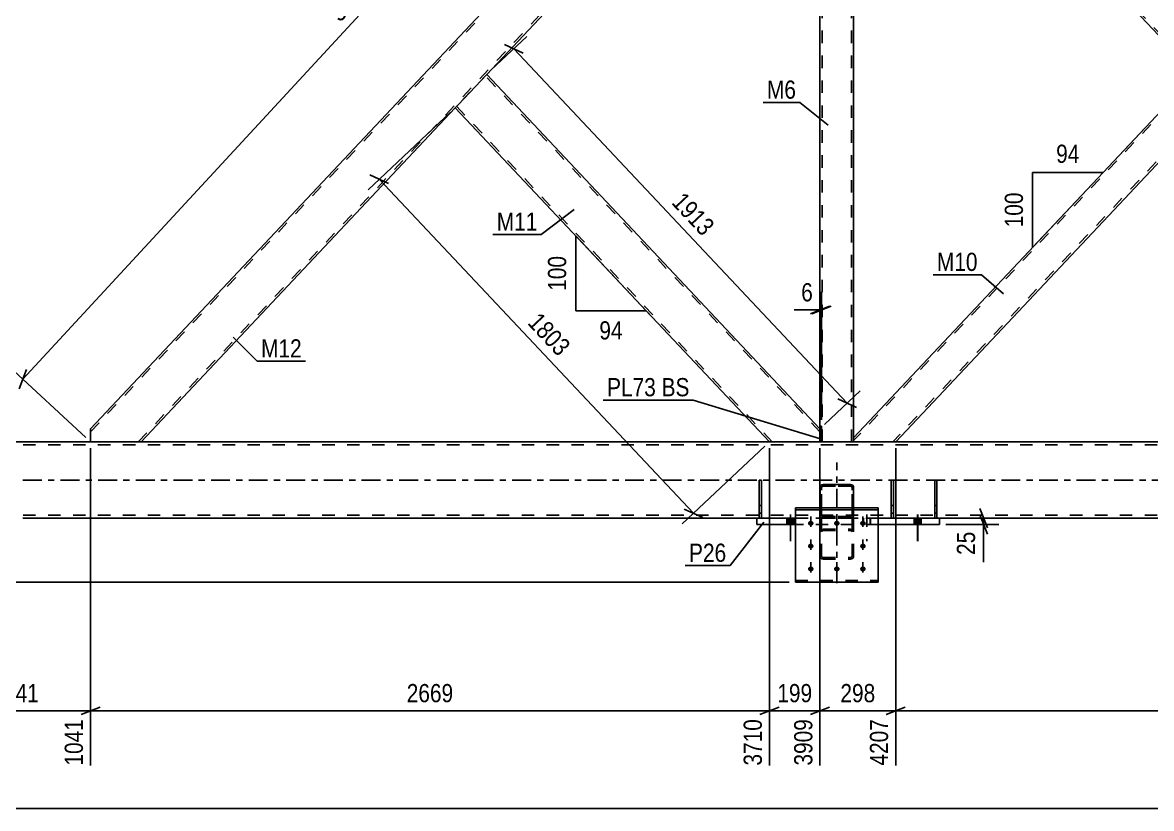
# Model space of a CAD drawing. Header units: millimetres. Extents: x -156 to 1033, y -616 to 225.
# Drawn here: x -67.1 to 110.4, y -179.3 to -55.7 of the extents above; entities that cross this region are included whole.
import ezdxf

# ---------------------------------------------------------------- set-up
doc = ezdxf.new("R2010")
doc.units = ezdxf.units.MM
doc.linetypes.add('DXK_LINE_DOT2', pattern=[3.9198, 1.9599, -1.9599])
doc.linetypes.add('DXK_LINE_DOT3', pattern=[5.9187, 2.979, -0.9799, 0.9799, -0.9799])
doc.styles.add('Arial Narrow', font='ARIALN.TTF', dxfattribs={"height": 0.2})

# ---------------------------------------------------------------- blocks, each defined once
blk = doc.blocks.new('Bolt-404205526-1402 - 1399')
at = {"linetype": 'Continuous'}
for points in [[(56.81, -134.02), (56.9, -134.03), (56.99, -134.05), (57.07, -134.1), (57.14, -134.15), (57.19, -134.21), (57.23, -134.29), (57.25, -134.37), (57.25, -134.45), (57.23, -134.53), (57.19, -134.6), (57.14, -134.66), (57.07, -134.72), (56.99, -134.76), (56.9, -134.78), (56.81, -134.79), (56.72, -134.78), (56.63, -134.76), (56.55, -134.72), (56.48, -134.66), (56.43, -134.6), (56.39, -134.53), (56.37, -134.45), (56.37, -134.37), (56.39, -134.29), (56.43, -134.21), (56.48, -134.15), (56.55, -134.1), (56.63, -134.05), (56.72, -134.03)], [(60.91, -134.02), (61, -134.03), (61.09, -134.05), (61.17, -134.1), (61.24, -134.15), (61.29, -134.21), (61.33, -134.29), (61.35, -134.37), (61.35, -134.45), (61.33, -134.53), (61.29, -134.6), (61.24, -134.66), (61.17, -134.72), (61.09, -134.76), (61, -134.78), (60.91, -134.79), (60.82, -134.78), (60.73, -134.76), (60.65, -134.72), (60.58, -134.66), (60.53, -134.6), (60.49, -134.53), (60.47, -134.45), (60.47, -134.37), (60.49, -134.29), (60.53, -134.21), (60.58, -134.15), (60.65, -134.1), (60.73, -134.05), (60.82, -134.03)], [(65.01, -134.02), (65.1, -134.03), (65.19, -134.05), (65.27, -134.1), (65.34, -134.15), (65.39, -134.21), (65.43, -134.29), (65.45, -134.37), (65.45, -134.45), (65.43, -134.53), (65.39, -134.6), (65.34, -134.66), (65.27, -134.72), (65.19, -134.76), (65.1, -134.78), (65.01, -134.79), (64.92, -134.78), (64.83, -134.76), (64.75, -134.72), (64.68, -134.66), (64.63, -134.6), (64.59, -134.53), (64.57, -134.45), (64.57, -134.37), (64.59, -134.29), (64.63, -134.21), (64.68, -134.15), (64.75, -134.1), (64.83, -134.05), (64.92, -134.03)], [(56.81, -137.61), (56.9, -137.62), (56.99, -137.64), (57.07, -137.68), (57.14, -137.74), (57.19, -137.8), (57.23, -137.88), (57.25, -137.96), (57.25, -138.04), (57.23, -138.11), (57.19, -138.19), (57.14, -138.25), (57.07, -138.31), (56.99, -138.35), (56.9, -138.37), (56.81, -138.38), (56.72, -138.37), (56.63, -138.35), (56.55, -138.31), (56.48, -138.25), (56.43, -138.19), (56.39, -138.11), (56.37, -138.04), (56.37, -137.96), (56.39, -137.88), (56.43, -137.8), (56.48, -137.74), (56.55, -137.68), (56.63, -137.64), (56.72, -137.62)], [(65.01, -137.61), (65.1, -137.62), (65.19, -137.64), (65.27, -137.68), (65.34, -137.74), (65.39, -137.8), (65.43, -137.88), (65.45, -137.96), (65.45, -138.04), (65.43, -138.11), (65.39, -138.19), (65.34, -138.25), (65.27, -138.31), (65.19, -138.35), (65.1, -138.37), (65.01, -138.38), (64.92, -138.37), (64.83, -138.35), (64.75, -138.31), (64.68, -138.25), (64.63, -138.19), (64.59, -138.11), (64.57, -138.04), (64.57, -137.96), (64.59, -137.88), (64.63, -137.8), (64.68, -137.74), (64.75, -137.68), (64.83, -137.64), (64.92, -137.62)], [(56.81, -141.2), (56.9, -141.21), (56.99, -141.23), (57.07, -141.27), (57.14, -141.33), (57.19, -141.39), (57.23, -141.46), (57.25, -141.54), (57.25, -141.62), (57.23, -141.7), (57.19, -141.78), (57.14, -141.84), (57.07, -141.9), (56.99, -141.94), (56.9, -141.96), (56.81, -141.97), (56.72, -141.96), (56.63, -141.94), (56.55, -141.9), (56.48, -141.84), (56.43, -141.78), (56.39, -141.7), (56.37, -141.62), (56.37, -141.54), (56.39, -141.46), (56.43, -141.39), (56.48, -141.33), (56.55, -141.27), (56.63, -141.23), (56.72, -141.21)], [(60.91, -141.2), (61, -141.21), (61.09, -141.23), (61.17, -141.27), (61.24, -141.33), (61.29, -141.39), (61.33, -141.46), (61.35, -141.54), (61.35, -141.62), (61.33, -141.7), (61.29, -141.78), (61.24, -141.84), (61.17, -141.9), (61.09, -141.94), (61, -141.96), (60.91, -141.97), (60.82, -141.96), (60.73, -141.94), (60.65, -141.9), (60.58, -141.84), (60.53, -141.78), (60.49, -141.7), (60.47, -141.62), (60.47, -141.54), (60.49, -141.46), (60.53, -141.39), (60.58, -141.33), (60.65, -141.27), (60.73, -141.23), (60.82, -141.21)], [(65.01, -141.2), (65.1, -141.21), (65.19, -141.23), (65.27, -141.27), (65.34, -141.33), (65.39, -141.39), (65.43, -141.46), (65.45, -141.54), (65.45, -141.62), (65.43, -141.7), (65.39, -141.78), (65.34, -141.84), (65.27, -141.9), (65.19, -141.94), (65.1, -141.96), (65.01, -141.97), (64.92, -141.96), (64.83, -141.94), (64.75, -141.9), (64.68, -141.84), (64.63, -141.78), (64.59, -141.7), (64.57, -141.62), (64.57, -141.54), (64.59, -141.46), (64.63, -141.39), (64.68, -141.33), (64.75, -141.27), (64.83, -141.23), (64.92, -141.21)]]:
    blk.add_hatch(color=1, dxfattribs=at).paths.add_polyline_path(points)
at = {"color": 1, "linetype": 'Continuous'}
for p, q in [((56.81, -134.97), (56.81, -133.36)), ((60.91, -134.97), (60.91, -133.36)), ((65.01, -134.97), (65.01, -133.36)), ((56.81, -138.56), (56.81, -136.95)), ((65.01, -138.56), (65.01, -136.95)), ((56.81, -142.15), (56.81, -140.54)), ((60.91, -142.15), (60.91, -140.54)), ((65.01, -142.15), (65.01, -140.54))]:
    blk.add_line(p, q, dxfattribs=at)
blk = doc.blocks.new('Bolt-404205526-1403 - 1399')
at = {"color": 1, "linetype": 'DXK_LINE_DOT2'}
for p, q in [((56.81, -134.97), (56.81, -133.36)), ((60.91, -134.97), (60.91, -133.36)), ((65.01, -134.97), (65.01, -133.36)), ((56.81, -138.56), (56.81, -136.95)), ((65.01, -138.56), (65.01, -136.95)), ((56.81, -142.15), (56.81, -140.54)), ((60.91, -142.15), (60.91, -140.54)), ((65.01, -142.15), (65.01, -140.54))]:
    blk.add_line(p, q, dxfattribs=at)
blk = doc.blocks.new('Part-404205526-1786 - 1399')
at = {"color": 2, "linetype": 'Continuous'}
for p, q in [((76.32, -133.6), (76.32, -127.6)), ((76.32, -127.6), (76.64, -127.6)), ((76.64, -133.6), (76.64, -127.6)), ((76.32, -131.6), (76.64, -131.6)), ((76.64, -133.6), (76.32, -133.6))]:
    blk.add_line(p, q, dxfattribs=at)
at = {"color": 7, "linetype": 'DXK_LINE_DOT2'}
blk.add_line((76.32, -132.8), (76.64, -132.8), dxfattribs=at)
blk = doc.blocks.new('Bolt-404205526-1416 - 1399')
at = {"linetype": 'Continuous'}
for points in [[(54.15, -133.6), (53.07, -133.6), (53.07, -134.6), (54.15, -134.6)], [(74.15, -133.6), (73.07, -133.6), (73.07, -134.6), (74.15, -134.6)]]:
    blk.add_hatch(color=1, dxfattribs=at).paths.add_polyline_path(points)
at = {"color": 1, "linetype": 'Continuous'}
for p, q in [((53.61, -133), (53.61, -137.2)), ((73.61, -133), (73.61, -137.2)), ((53.07, -133.6), (53.07, -134.6)), ((54.15, -133.6), (54.15, -134.6)), ((73.07, -133.6), (73.07, -134.6)), ((74.15, -133.6), (74.15, -134.6))]:
    blk.add_line(p, q, dxfattribs=at)
at = {"color": 1, "linetype": 'DXK_LINE_DOT2'}
for p, q in [((65.61, -133), (65.61, -137.2)), ((65.07, -133.6), (65.07, -134.6)), ((66.15, -133.6), (66.15, -134.6))]:
    blk.add_line(p, q, dxfattribs=at)
blk = doc.blocks.new('Bolt-404205526-1417 - 1399')
at = {"linetype": 'Continuous'}
for points in [[(54.18, -133.6), (53.1, -133.6), (53.1, -134.6), (54.18, -134.6)], [(74.18, -133.6), (73.1, -133.6), (73.1, -134.6), (74.18, -134.6)]]:
    blk.add_hatch(color=1, dxfattribs=at).paths.add_polyline_path(points)
at = {"color": 1, "linetype": 'Continuous'}
for p, q in [((53.64, -133), (53.64, -137.2)), ((73.64, -133), (73.64, -137.2)), ((53.1, -133.6), (53.1, -134.6)), ((54.18, -133.6), (54.18, -134.6)), ((73.1, -133.6), (73.1, -134.6)), ((74.18, -133.6), (74.18, -134.6))]:
    blk.add_line(p, q, dxfattribs=at)
at = {"color": 1, "linetype": 'DXK_LINE_DOT2'}
for p, q in [((65.64, -133), (65.64, -137.2)), ((65.1, -133.6), (65.1, -134.6)), ((66.18, -133.6), (66.18, -134.6))]:
    blk.add_line(p, q, dxfattribs=at)
blk = doc.blocks.new('Part-404205526-1455 - 1399')
at = {"color": 7, "linetype": 'DXK_LINE_DOT2'}
for p, q in [((58.26, -121.6), (58.26, -119.14)), ((58.5, -119.14), (58.26, -119.14)), ((58.5, -121.6), (58.5, -119.14)), ((58.5, -121.6), (58.26, -121.6))]:
    blk.add_line(p, q, dxfattribs=at)
blk = doc.blocks.new('Part-404205526-1460 - 1399')
at = {"color": 2, "linetype": 'Continuous'}
for p, q in [((58.5, -119.14), (58.26, -119.14)), ((58.26, -119.14), (58.26, -121.6)), ((58.5, -119.14), (58.5, -121.6)), ((58.5, -121.6), (58.26, -121.6))]:
    blk.add_line(p, q, dxfattribs=at)
blk = doc.blocks.new('Part-404205526-1487 - 1399')
at = {"color": 2, "linetype": 'Continuous'}
for p, q in [((-67.1, -121.6), (-56.46, -121.6)), ((50.34, -121.6), (-48.54, -121.6)), ((859.1, -121.6), (58.5, -121.6)), ((-67.1, -133.6), (48.72, -133.6)), ((54.41, -133.6), (49.04, -133.6)), ((69.48, -133.6), (67.41, -133.6)), ((76.32, -133.6), (69.8, -133.6)), ((294.4, -133.6), (76.64, -133.6))]:
    blk.add_line(p, q, dxfattribs=at)
at = {"color": 7, "linetype": 'DXK_LINE_DOT2'}
for p, q in [((863.9, -122.08), (-67.1, -122.08)), ((863.9, -121.6), (-56.46, -121.6)), ((-56.46, -121.6), (-48.54, -121.6)), ((58.5, -121.6), (50.34, -121.6)), ((863.9, -133.12), (-67.1, -133.12)), ((863.9, -133.6), (48.72, -133.6)), ((48.72, -133.6), (49.04, -133.6)), ((67.41, -133.6), (54.41, -133.6)), ((69.8, -133.6), (69.48, -133.6)), ((76.64, -133.6), (76.32, -133.6))]:
    blk.add_line(p, q, dxfattribs=at)
at = {"color": 7, "linetype": 'DXK_LINE_DOT3'}
blk.add_line((-67.1, -127.6), (863.9, -127.6), dxfattribs=at)
blk = doc.blocks.new('Part-404205526-1575 - 1399')
at = {"color": 2, "linetype": 'Continuous'}
for p, q in [((1.34, -68.59), (5.84, -63.8)), ((58.26, -119.54), (5.84, -63.8)), ((0.9, -69.05), (1.34, -68.59)), ((0.9, -69.05), (50.32, -121.6)), ((50.34, -121.6), (58.26, -121.6))]:
    blk.add_line(p, q, dxfattribs=at)
at = {"color": 7, "linetype": 'DXK_LINE_DOT2'}
for p, q in [((58.26, -120.01), (5.62, -64.03)), ((0.93, -69.02), (1.34, -68.59)), ((1.12, -68.82), (1.14, -68.8)), ((50.76, -121.6), (1.12, -68.82)), ((58.26, -121.6), (58.26, -119.54)), ((50.32, -121.6), (50.34, -121.6)), ((50.34, -121.6), (50.32, -121.6))]:
    blk.add_line(p, q, dxfattribs=at)
blk = doc.blocks.new('Part-404205526-1690 - 1399')
at = {"color": 2, "linetype": 'Continuous'}
for p, q in [((-56.46, -119.54), (50.32, -6)), ((54.41, -6), (50.34, -6)), ((58.26, -8.06), (5.84, -63.8)), ((-48.51, -121.6), (0.9, -69.05)), ((-56.46, -121.6), (-56.46, -119.54)), ((-48.54, -121.6), (-56.46, -121.6))]:
    blk.add_line(p, q, dxfattribs=at)
at = {"color": 7, "linetype": 'DXK_LINE_DOT2'}
for p, q in [((-56.46, -120.01), (50.76, -6)), ((50.34, -6), (50.32, -6)), ((51.2, -6), (58.26, -6)), ((58.26, -6), (54.41, -6)), ((58.26, -8.06), (58.26, -6)), ((-48.95, -121.6), (58.26, -7.6)), ((5.84, -63.8), (0.9, -69.05)), ((-48.51, -121.6), (-48.54, -121.6)), ((-48.54, -121.6), (-48.51, -121.6))]:
    blk.add_line(p, q, dxfattribs=at)
blk = doc.blocks.new('Part-404205526-1713 - 1399')
at = {"color": 2, "linetype": 'Continuous'}
for p, q in [((48.32, -134.6), (48.32, -133.6)), ((54.41, -133.6), (48.32, -133.6)), ((54.41, -134.6), (48.32, -134.6)), ((77.04, -133.6), (67.41, -133.6)), ((77.04, -134.6), (67.41, -134.6)), ((77.04, -134.6), (77.04, -133.6))]:
    blk.add_line(p, q, dxfattribs=at)
at = {"color": 7, "linetype": 'DXK_LINE_DOT2'}
for p, q in [((67.41, -133.6), (54.41, -133.6)), ((67.41, -134.6), (54.41, -134.6))]:
    blk.add_line(p, q, dxfattribs=at)
blk = doc.blocks.new('Part-404205526-1774 - 1399')
at = {"color": 7, "linetype": 'DXK_LINE_DOT2'}
for p, q in [((58.27, -128.8), (58.31, -128.62)), ((58.31, -128.62), (58.27, -128.8)), ((58.27, -133.12), (58.27, -128.8)), ((58.31, -128.62), (58.41, -128.46)), ((58.41, -128.46), (58.57, -128.36)), ((58.53, -128.71), (58.51, -128.8)), ((58.51, -133.12), (58.51, -128.8)), ((58.58, -128.63), (58.53, -128.71)), ((58.57, -128.36), (58.75, -128.32)), ((58.75, -128.32), (58.57, -128.36)), ((58.66, -128.58), (58.58, -128.63)), ((58.75, -128.56), (58.66, -128.58)), ((63.07, -128.32), (58.75, -128.32)), ((63.07, -128.56), (58.75, -128.56)), ((63.07, -128.32), (63.25, -128.36)), ((63.25, -128.36), (63.07, -128.32)), ((63.16, -128.58), (63.07, -128.56)), ((63.24, -128.63), (63.16, -128.58)), ((63.29, -128.71), (63.24, -128.63)), ((63.25, -128.36), (63.41, -128.46)), ((63.31, -128.8), (63.29, -128.71)), ((63.31, -133.12), (63.31, -128.8)), ((63.41, -128.46), (63.51, -128.62)), ((63.51, -128.62), (63.55, -128.8)), ((63.55, -128.8), (63.51, -128.62)), ((63.55, -133.12), (63.55, -128.8)), ((58.31, -133.3), (58.27, -133.12)), ((58.27, -133.12), (58.31, -133.3)), ((58.51, -133.12), (58.53, -133.21)), ((63.29, -133.21), (63.31, -133.12)), ((63.55, -133.12), (63.51, -133.3)), ((63.51, -133.3), (63.55, -133.12)), ((58.41, -133.46), (58.31, -133.3)), ((58.57, -133.56), (58.41, -133.46)), ((58.53, -133.21), (58.58, -133.29)), ((58.75, -133.6), (58.57, -133.56)), ((58.57, -133.56), (58.75, -133.6)), ((58.58, -133.29), (58.66, -133.34)), ((58.66, -133.34), (58.75, -133.36)), ((63.07, -133.36), (58.75, -133.36)), ((63.07, -133.6), (58.75, -133.6)), ((63.07, -133.36), (63.16, -133.34)), ((63.25, -133.56), (63.07, -133.6)), ((63.07, -133.6), (63.25, -133.56)), ((63.16, -133.34), (63.24, -133.29)), ((63.24, -133.29), (63.29, -133.21)), ((63.41, -133.46), (63.25, -133.56)), ((63.51, -133.3), (63.41, -133.46))]:
    blk.add_line(p, q, dxfattribs=at)
at = {"color": 7, "linetype": 'DXK_LINE_DOT3'}
blk.add_line((60.91, -130.96), (60.91, -130.96), dxfattribs=at)
at = {"color": 7, "linetype": 'DXK_LINE_DOT2'}
for centre, start, end in [((58.75, -128.8), 112.5, 157.5), ((63.07, -128.8), 22.5, 67.5), ((58.75, -133.12), 202.5, 247.5), ((63.07, -133.12), 292.5, 337.5)]:
    blk.add_arc(centre, 0.48, start, end, dxfattribs=at)
blk = doc.blocks.new('Part-404205526-1775 - 1399')
at = {"color": 7, "linetype": 'DXK_LINE_DOT3'}
blk.add_line((60.91, -143.82), (60.91, -124.82), dxfattribs=at)
at = {"color": 7, "linetype": 'DXK_LINE_DOT2'}
for p, q in [((58.31, -128.62), (58.27, -128.8)), ((58.27, -139.6), (58.27, -128.8)), ((58.41, -128.46), (58.31, -128.62)), ((58.57, -128.36), (58.41, -128.46)), ((58.51, -128.8), (58.53, -128.71)), ((58.51, -139.6), (58.51, -128.8)), ((58.53, -128.71), (58.58, -128.63)), ((58.75, -128.32), (58.57, -128.36)), ((58.58, -128.63), (58.66, -128.58)), ((58.66, -128.58), (58.75, -128.56)), ((58.75, -128.32), (63.07, -128.32)), ((58.75, -128.56), (63.07, -128.56)), ((63.25, -128.36), (63.07, -128.32)), ((63.07, -128.56), (63.16, -128.58)), ((63.16, -128.58), (63.24, -128.63)), ((63.24, -128.63), (63.29, -128.71)), ((63.41, -128.46), (63.25, -128.36)), ((63.29, -128.71), (63.31, -128.8)), ((63.31, -139.6), (63.31, -128.8)), ((63.51, -128.62), (63.41, -128.46)), ((63.55, -128.8), (63.51, -128.62)), ((63.55, -139.6), (63.55, -128.8)), ((58.27, -133.12), (58.31, -133.3)), ((58.53, -133.21), (58.51, -133.12)), ((63.31, -133.12), (63.29, -133.21)), ((63.51, -133.3), (63.55, -133.12)), ((58.31, -133.3), (58.41, -133.46)), ((58.41, -133.46), (58.57, -133.56)), ((58.58, -133.29), (58.53, -133.21)), ((58.57, -133.56), (58.75, -133.6)), ((58.66, -133.34), (58.58, -133.29)), ((58.75, -133.36), (58.66, -133.34)), ((58.75, -133.36), (63.07, -133.36)), ((58.75, -133.6), (63.07, -133.6)), ((63.16, -133.34), (63.07, -133.36)), ((63.07, -133.6), (63.25, -133.56)), ((63.24, -133.29), (63.16, -133.34)), ((63.29, -133.21), (63.24, -133.29)), ((63.25, -133.56), (63.41, -133.46)), ((63.41, -133.46), (63.51, -133.3)), ((58.27, -135.77), (58.31, -135.61)), ((58.31, -135.61), (58.41, -135.47)), ((58.41, -135.47), (58.57, -135.38)), ((58.53, -135.69), (58.51, -135.77)), ((58.58, -135.62), (58.53, -135.69)), ((58.57, -135.38), (58.75, -135.35)), ((58.66, -135.58), (58.58, -135.62)), ((58.75, -135.56), (58.66, -135.58)), ((58.75, -135.35), (63.07, -135.35)), ((58.75, -135.56), (63.07, -135.56)), ((63.07, -135.35), (63.25, -135.38)), ((63.16, -135.58), (63.07, -135.56)), ((63.24, -135.62), (63.16, -135.58)), ((63.29, -135.69), (63.24, -135.62)), ((63.25, -135.38), (63.41, -135.47)), ((63.31, -135.77), (63.29, -135.69)), ((63.41, -135.47), (63.51, -135.61)), ((63.51, -135.61), (63.55, -135.77)), ((58.31, -139.76), (58.27, -139.6)), ((58.41, -139.9), (58.31, -139.76)), ((58.57, -139.99), (58.41, -139.9)), ((58.51, -139.6), (58.53, -139.68)), ((58.53, -139.68), (58.58, -139.75)), ((58.75, -140.03), (58.57, -139.99)), ((58.58, -139.75), (58.66, -139.8)), ((58.66, -139.8), (58.75, -139.81)), ((58.75, -139.81), (63.07, -139.81)), ((58.75, -140.03), (63.07, -140.03)), ((63.07, -139.81), (63.16, -139.8)), ((63.25, -139.99), (63.07, -140.03)), ((63.16, -139.8), (63.24, -139.75)), ((63.24, -139.75), (63.29, -139.68)), ((63.41, -139.9), (63.25, -139.99)), ((63.29, -139.68), (63.31, -139.6)), ((63.51, -139.76), (63.41, -139.9)), ((63.55, -139.6), (63.51, -139.76))]:
    blk.add_line(p, q, dxfattribs=at)
blk = doc.blocks.new('Part-404205526-1776 - 1399')
at = {"color": 2, "linetype": 'Continuous'}
for p, q in [((58.31, -128.62), (58.27, -128.8)), ((58.41, -128.46), (58.31, -128.62)), ((58.57, -128.36), (58.41, -128.46)), ((58.75, -128.32), (58.57, -128.36)), ((63.07, -128.32), (58.75, -128.32)), ((63.25, -128.36), (63.07, -128.32)), ((63.41, -128.46), (63.25, -128.36)), ((63.51, -128.62), (63.41, -128.46)), ((63.55, -128.8), (63.51, -128.62))]:
    blk.add_line(p, q, dxfattribs=at)
at = {"color": 7, "linetype": 'DXK_LINE_DOT2'}
for p, q in [((58.27, -128.8), (58.31, -128.62)), ((58.27, -133.12), (58.27, -128.8)), ((58.51, -128.8), (58.53, -128.71)), ((58.51, -133.12), (58.51, -128.8)), ((58.53, -128.71), (58.58, -128.63)), ((58.57, -128.36), (58.75, -128.32)), ((58.58, -128.63), (58.66, -128.58)), ((58.66, -128.58), (58.75, -128.56)), ((63.07, -128.56), (58.75, -128.56)), ((63.07, -128.32), (63.25, -128.36)), ((63.07, -128.56), (63.16, -128.58)), ((63.16, -128.58), (63.24, -128.63)), ((63.24, -128.63), (63.29, -128.71)), ((63.29, -128.71), (63.31, -128.8)), ((63.31, -133.12), (63.31, -128.8)), ((63.51, -128.62), (63.55, -128.8)), ((63.55, -133.12), (63.55, -128.8)), ((58.27, -133.12), (58.31, -133.3)), ((58.31, -133.3), (58.27, -133.12)), ((58.53, -133.21), (58.51, -133.12)), ((63.31, -133.12), (63.29, -133.21)), ((63.51, -133.3), (63.55, -133.12)), ((63.55, -133.12), (63.51, -133.3)), ((58.31, -133.3), (58.41, -133.46)), ((58.41, -133.46), (58.57, -133.56)), ((58.58, -133.29), (58.53, -133.21)), ((58.57, -133.56), (58.75, -133.6)), ((58.75, -133.6), (58.57, -133.56)), ((58.66, -133.34), (58.58, -133.29)), ((58.75, -133.36), (58.66, -133.34)), ((63.07, -133.36), (58.75, -133.36)), ((63.07, -133.6), (58.75, -133.6)), ((63.16, -133.34), (63.07, -133.36)), ((63.07, -133.6), (63.25, -133.56)), ((63.25, -133.56), (63.07, -133.6)), ((63.24, -133.29), (63.16, -133.34)), ((63.29, -133.21), (63.24, -133.29)), ((63.25, -133.56), (63.41, -133.46)), ((63.41, -133.46), (63.51, -133.3))]:
    blk.add_line(p, q, dxfattribs=at)
at = {"color": 7, "linetype": 'DXK_LINE_DOT3'}
blk.add_line((60.91, -130.96), (60.91, -130.96), dxfattribs=at)
at = {"color": 7, "linetype": 'DXK_LINE_DOT2'}
for centre, start, end in [((58.75, -128.8), 112.5, 157.5), ((63.07, -128.8), 22.5, 67.5), ((58.75, -133.12), 202.5, 247.5), ((63.07, -133.12), 292.5, 337.5)]:
    blk.add_arc(centre, 0.48, start, end, dxfattribs=at)
blk = doc.blocks.new('Part-404205526-1777 - 1399')
at = {"color": 7, "linetype": 'DXK_LINE_DOT3'}
blk.add_line((60.91, -143.82), (60.91, -124.82), dxfattribs=at)
at = {"color": 2, "linetype": 'Continuous'}
for p, q in [((58.27, -128.8), (58.31, -128.62)), ((58.27, -132), (58.27, -128.8)), ((58.31, -128.62), (58.41, -128.46)), ((58.41, -128.46), (58.57, -128.36)), ((58.57, -128.36), (58.75, -128.32)), ((58.75, -128.32), (63.07, -128.32)), ((63.07, -128.32), (63.25, -128.36)), ((63.25, -128.36), (63.41, -128.46)), ((63.41, -128.46), (63.51, -128.62)), ((63.51, -128.62), (63.55, -128.8)), ((63.55, -132), (63.55, -128.8))]:
    blk.add_line(p, q, dxfattribs=at)
at = {"color": 7, "linetype": 'DXK_LINE_DOT2'}
for p, q in [((58.53, -128.71), (58.51, -128.8)), ((58.51, -139.6), (58.51, -128.8)), ((58.58, -128.63), (58.53, -128.71)), ((58.66, -128.58), (58.58, -128.63)), ((58.75, -128.56), (58.66, -128.58)), ((58.75, -128.56), (63.07, -128.56)), ((63.16, -128.58), (63.07, -128.56)), ((63.24, -128.63), (63.16, -128.58)), ((63.29, -128.71), (63.24, -128.63)), ((63.31, -128.8), (63.29, -128.71)), ((63.31, -139.6), (63.31, -128.8)), ((58.27, -139.6), (58.27, -132)), ((58.31, -133.3), (58.27, -133.12)), ((58.51, -133.12), (58.53, -133.21)), ((63.29, -133.21), (63.31, -133.12)), ((63.55, -133.12), (63.51, -133.3)), ((63.55, -139.6), (63.55, -132)), ((58.41, -133.46), (58.31, -133.3)), ((58.57, -133.56), (58.41, -133.46)), ((58.53, -133.21), (58.58, -133.29)), ((58.75, -133.6), (58.57, -133.56)), ((58.58, -133.29), (58.66, -133.34)), ((58.66, -133.34), (58.75, -133.36)), ((58.75, -133.36), (63.07, -133.36)), ((58.75, -133.6), (63.07, -133.6)), ((63.07, -133.36), (63.16, -133.34)), ((63.25, -133.56), (63.07, -133.6)), ((63.16, -133.34), (63.24, -133.29)), ((63.24, -133.29), (63.29, -133.21)), ((63.41, -133.46), (63.25, -133.56)), ((63.51, -133.3), (63.41, -133.46)), ((58.31, -135.61), (58.27, -135.77)), ((58.41, -135.47), (58.31, -135.61)), ((58.57, -135.38), (58.41, -135.47)), ((58.51, -135.77), (58.53, -135.69)), ((58.53, -135.69), (58.58, -135.62)), ((58.75, -135.35), (58.57, -135.38)), ((58.58, -135.62), (58.66, -135.58)), ((58.66, -135.58), (58.75, -135.56)), ((58.75, -135.35), (63.07, -135.35)), ((58.75, -135.56), (63.07, -135.56)), ((63.25, -135.38), (63.07, -135.35)), ((63.07, -135.56), (63.16, -135.58)), ((63.16, -135.58), (63.24, -135.62)), ((63.24, -135.62), (63.29, -135.69)), ((63.41, -135.47), (63.25, -135.38)), ((63.29, -135.69), (63.31, -135.77)), ((63.51, -135.61), (63.41, -135.47)), ((63.55, -135.77), (63.51, -135.61)), ((58.27, -139.6), (58.31, -139.76)), ((58.31, -139.76), (58.41, -139.9)), ((58.41, -139.9), (58.57, -139.99)), ((58.53, -139.68), (58.51, -139.6)), ((58.58, -139.75), (58.53, -139.68)), ((58.57, -139.99), (58.75, -140.02)), ((58.66, -139.8), (58.58, -139.75)), ((58.75, -139.81), (58.66, -139.8)), ((58.75, -139.81), (63.07, -139.81)), ((58.75, -140.02), (63.07, -140.02)), ((63.16, -139.8), (63.07, -139.81)), ((63.07, -140.02), (63.25, -139.99)), ((63.24, -139.75), (63.16, -139.8)), ((63.29, -139.68), (63.24, -139.75)), ((63.25, -139.99), (63.41, -139.9)), ((63.31, -139.6), (63.29, -139.68)), ((63.41, -139.9), (63.51, -139.76)), ((63.51, -139.76), (63.55, -139.6))]:
    blk.add_line(p, q, dxfattribs=at)
blk = doc.blocks.new('Part-404205526-1780 - 1399')
at = {"color": 7, "linetype": 'DXK_LINE_DOT2'}
for p, q in [((67.41, -132), (54.41, -132)), ((54.41, -132), (54.41, -143.69)), ((54.41, -132.31), (67.41, -132.31)), ((67.41, -143.69), (67.41, -132)), ((54.41, -143.38), (67.41, -143.38))]:
    blk.add_line(p, q, dxfattribs=at)
at = {"color": 2, "linetype": 'Continuous'}
blk.add_line((67.41, -143.69), (54.41, -143.69), dxfattribs=at)
blk = doc.blocks.new('Part-404205526-1781 - 1399')
at = {"color": 2, "linetype": 'Continuous'}
for p, q in [((54.41, -132), (67.41, -132)), ((54.41, -143.68), (54.41, -132)), ((54.41, -132.31), (67.41, -132.31)), ((67.41, -143.68), (67.41, -132)), ((67.41, -143.68), (54.41, -143.68))]:
    blk.add_line(p, q, dxfattribs=at)
at = {"color": 7, "linetype": 'DXK_LINE_DOT2'}
blk.add_line((54.41, -143.38), (67.41, -143.38), dxfattribs=at)
blk = doc.blocks.new('Part-404205526-1782 - 1399')
at = {"color": 7, "linetype": 'DXK_LINE_DOT2'}
for p, q in [((69.48, -127.6), (69.48, -133.6)), ((69.8, -127.6), (69.48, -127.6)), ((69.8, -133.6), (69.8, -127.6)), ((69.8, -131.6), (69.48, -131.6)), ((69.48, -132.8), (69.8, -132.8)), ((69.48, -133.6), (69.8, -133.6))]:
    blk.add_line(p, q, dxfattribs=at)
blk = doc.blocks.new('Part-404205526-1783 - 1399')
at = {"color": 7, "linetype": 'DXK_LINE_DOT2'}
for p, q in [((76.32, -127.6), (76.32, -133.6)), ((76.64, -127.6), (76.32, -127.6)), ((76.64, -133.6), (76.64, -127.6)), ((76.64, -131.6), (76.32, -131.6)), ((76.32, -132.8), (76.64, -132.8)), ((76.32, -133.6), (76.64, -133.6))]:
    blk.add_line(p, q, dxfattribs=at)
blk = doc.blocks.new('Part-404205526-1784 - 1399')
at = {"color": 7, "linetype": 'DXK_LINE_DOT2'}
for p, q in [((48.72, -127.6), (48.72, -133.6)), ((49.04, -127.6), (48.72, -127.6)), ((49.04, -133.6), (49.04, -127.6)), ((49.04, -131.6), (48.72, -131.6)), ((48.72, -132.8), (49.04, -132.8)), ((48.72, -133.6), (49.04, -133.6))]:
    blk.add_line(p, q, dxfattribs=at)
blk = doc.blocks.new('Part-404205526-1785 - 1399')
at = {"color": 2, "linetype": 'Continuous'}
for p, q in [((69.48, -133.6), (69.48, -127.6)), ((69.48, -127.6), (69.8, -127.6)), ((69.8, -133.6), (69.8, -127.6)), ((69.48, -131.6), (69.8, -131.6)), ((69.8, -133.6), (69.48, -133.6))]:
    blk.add_line(p, q, dxfattribs=at)
at = {"color": 7, "linetype": 'DXK_LINE_DOT2'}
blk.add_line((69.48, -132.8), (69.8, -132.8), dxfattribs=at)
blk = doc.blocks.new('Part-404205526-1787 - 1399')
at = {"color": 2, "linetype": 'Continuous'}
for p, q in [((48.72, -133.6), (48.72, -127.6)), ((48.72, -127.6), (49.04, -127.6)), ((49.04, -133.6), (49.04, -127.6)), ((48.72, -131.6), (49.04, -131.6)), ((49.04, -133.6), (48.72, -133.6))]:
    blk.add_line(p, q, dxfattribs=at)
at = {"color": 7, "linetype": 'DXK_LINE_DOT2'}
blk.add_line((48.72, -132.8), (49.04, -132.8), dxfattribs=at)
blk = doc.blocks.new('Part-404205526-1871 - 1399')
at = {"color": 7, "linetype": 'DXK_LINE_DOT2'}
for p, q in [((172.07, -6), (63.54, -121.41)), ((178.26, -6.19), (69.73, -121.6)), ((178.26, -6), (171.63, -6)), ((120.9, -59.95), (117.28, -63.8)), ((124.53, -63.8), (120.9, -67.65)), ((70.17, -121.6), (63.54, -121.6))]:
    blk.add_line(p, q, dxfattribs=at)
at = {"color": 2, "linetype": 'Continuous'}
for p, q in [((171.63, -6), (120.9, -59.95)), ((178.26, -6.66), (124.53, -63.8)), ((178.26, -6.66), (178.26, -6)), ((117.28, -63.8), (63.54, -120.94)), ((120.9, -67.65), (70.17, -121.6)), ((63.54, -121.6), (63.54, -120.94))]:
    blk.add_line(p, q, dxfattribs=at)
blk = doc.blocks.new('Part-404205526-1876 - 1399')
at = {"color": 7, "linetype": 'DXK_LINE_DOT2'}
for p, q in [((70.17, -6), (63.54, -6)), ((63.54, -6.48), (63.54, -6)), ((117.5, -63.57), (63.54, -6.19)), ((120.68, -60.18), (69.73, -6)), ((120.87, -59.98), (120.46, -60.41)), ((117.5, -63.57), (117.51, -63.55))]:
    blk.add_line(p, q, dxfattribs=at)
at = {"color": 2, "linetype": 'Continuous'}
for p, q in [((63.54, -6.66), (63.54, -6.48)), ((117.28, -63.8), (63.54, -6.66)), ((120.9, -59.95), (70.17, -6)), ((120.9, -59.95), (120.46, -60.41)), ((120.46, -60.41), (117.28, -63.8))]:
    blk.add_line(p, q, dxfattribs=at)
blk = doc.blocks.new('Part-404205526-1891 - 1399')
at = {"color": 7, "linetype": 'DXK_LINE_DOT2'}
for p, q in [((63.54, -6), (58.26, -6)), ((58.26, -8.46), (58.26, -6)), ((58.58, -121.6), (58.58, -6)), ((63.22, -121.6), (63.22, -6)), ((63.54, -6.66), (63.54, -6)), ((58.26, -121.6), (58.26, -119.14)), ((58.26, -121.6), (63.54, -121.6)), ((63.54, -121.6), (63.54, -120.94))]:
    blk.add_line(p, q, dxfattribs=at)
at = {"color": 2, "linetype": 'Continuous'}
for p, q in [((63.54, -120.94), (63.54, -6.66)), ((58.26, -119.14), (58.26, -8.46))]:
    blk.add_line(p, q, dxfattribs=at)
blk = doc.blocks.new('StraightDimension-404205526-2933 - 1399')
at = {"color": 7, "linetype": 'Continuous'}
for p, q in [((-18.1, -7), (-18.1, -38.24)), ((-80, -120.6), (-80, -32.99)), ((-78.5, -35.24), (-81.5, -36.44)), ((-19.6, -36.44), (-16.6, -35.24)), ((-80, -35.84), (-18.1, -35.84))]:
    blk.add_line(p, q, dxfattribs=at)
at = {"color": 0}
blk.add_wipeout([(-44.79, -35.09), (-44.79, -30.89), (-53.31, -30.89), (-53.31, -35.09)], dxfattribs=at)
at = {"color": 3, "style": 'Arial Narrow'}
blk.add_text('2000', height=2.863, dxfattribs=at).set_placement((-52.71, -34.49))
blk = doc.blocks.new('StraightDimension-404205526-22824 - 1399')
at = {"color": 7, "linetype": 'Continuous'}
blk.add_line((-81, -179.25), (920.9, -179.25), dxfattribs=at)
blk = doc.blocks.new('StraightDimension-404205526-20073 - 1399')
at = {"color": 7, "linetype": 'Continuous'}
for p, q in [((58.26, -122.6), (58.26, -172.51)), ((70.17, -122.6), (70.17, -172.51)), ((56.76, -164.5), (59.76, -163.3)), ((71.67, -163.3), (68.67, -164.5)), ((58.26, -163.9), (70.17, -163.9))]:
    blk.add_line(p, q, dxfattribs=at)
at = {"color": 0}
blk.add_wipeout([(67.56, -163.15), (67.56, -158.95), (60.87, -158.95), (60.87, -163.15)], dxfattribs=at)
at = {"color": 0, "linetype": 'Continuous'}
blk.add_wipeout([(69.57, -164.6), (65.37, -164.6), (65.37, -173.11), (69.57, -173.11)], dxfattribs=at)
at = {"color": 3, "style": 'Arial Narrow'}
blk.add_text('298', height=2.863, dxfattribs=at).set_placement((61.47, -162.55))
at = {"color": 3, "linetype": 'Continuous', "style": 'Arial Narrow'}
blk.add_text('4207', height=2.863, rotation=90.0002, dxfattribs=at).set_placement((68.97, -172.51))
blk = doc.blocks.new('StraightDimension-404205526-2953 - 1399')
at = {"color": 7, "linetype": 'Continuous'}
for p, q in [((-20.1, 0), (-109.24, 0)), ((-105.79, -1.5), (-106.99, 1.5)), ((-106.39, -127.6), (-106.39, 0)), ((-81, -127.6), (-109.24, -127.6)), ((-106.99, -126.1), (-105.79, -129.1))]:
    blk.add_line(p, q, dxfattribs=at)
at = {"color": 0}
blk.add_wipeout([(-107.14, -59.54), (-111.34, -59.54), (-111.34, -68.06), (-107.14, -68.06)], dxfattribs=at)
at = {"color": 3, "style": 'Arial Narrow'}
blk.add_text('3190', height=2.863, rotation=90.0002, dxfattribs=at).set_placement((-107.74, -67.46))
blk = doc.blocks.new('StraightDimension-404205526-2667 - 1399')
at = {"color": 7, "linetype": 'Continuous'}
for p, q in [((58.26, -118.14), (58.26, -98)), ((58.5, -118.14), (58.5, -98)), ((56.76, -101.45), (59.76, -100.25)), ((60, -100.25), (57, -101.45)), ((58.26, -100.85), (58.5, -100.85))]:
    blk.add_line(p, q, dxfattribs=at)
at = {"color": 0}
blk.add_wipeout([(57.74, -100.1), (57.74, -95.9), (54.71, -95.9), (54.71, -100.1)], dxfattribs=at)
at = {"color": 7, "linetype": 'Continuous'}
blk.add_line((58.26, -100.85), (54.18, -100.85), dxfattribs=at)
blk.add_line((58.26, -100.85), (54.18, -100.85), dxfattribs=at)
at = {"color": 3, "style": 'Arial Narrow'}
blk.add_text('6', height=2.86, dxfattribs=at).set_placement((55.31, -99.5))
blk = doc.blocks.new('StraightDimension-404205526-3048 - 1399')
at = {"color": 7, "linetype": 'Continuous'}
for p, q in [((6.57, -63.11), (12.18, -57.84)), ((11.57, -60.47), (8.64, -59.11)), ((10.11, -59.79), (62.52, -115.53)), ((58.99, -118.85), (64.6, -113.58)), ((61.06, -114.85), (63.99, -116.21))]:
    blk.add_line(p, q, dxfattribs=at)
at = {"color": 0}
blk.add_wipeout([(39.78, -90.25), (42.84, -87.37), (37.01, -81.17), (33.95, -84.05)], dxfattribs=at)
at = {"color": 3, "style": 'Arial Narrow'}
blk.add_text('1913', height=2.863, rotation=-46.7591, dxfattribs=at).set_placement((34.79, -84.07))
blk = doc.blocks.new('StraightDimension-404205526-3131 - 1399')
at = {"color": 7, "linetype": 'Continuous'}
for p, q in [((0.17, -69.74), (-12.8, -81.94)), ((-9.59, -80.98), (-12.52, -79.62)), ((-11.05, -80.3), (38.36, -132.84)), ((49.59, -122.29), (36.61, -134.49)), ((36.9, -132.16), (39.83, -133.52))]:
    blk.add_line(p, q, dxfattribs=at)
at = {"color": 0}
blk.add_wipeout([(17.12, -109.16), (20.18, -106.28), (14.34, -100.08), (11.28, -102.96)], dxfattribs=at)
at = {"color": 3, "style": 'Arial Narrow'}
blk.add_text('1803', height=2.863, rotation=-46.7591, dxfattribs=at).set_placement((12.13, -102.98))
blk = doc.blocks.new('StraightDimension-404205526-3151 - 1399')
at = {"color": 7, "linetype": 'Continuous'}
for p, q in [((-117.82, 4.5), (-119.02, 7.5)), ((-19.1, 6), (-121.27, 6)), ((-118.42, -143.68), (-118.42, 6)), ((53.41, -143.68), (-121.27, -143.68)), ((-119.02, -142.18), (-117.82, -145.18))]:
    blk.add_line(p, q, dxfattribs=at)
at = {"color": 0}
blk.add_wipeout([(-119.17, -64.59), (-123.37, -64.59), (-123.37, -73.1), (-119.17, -73.1)], dxfattribs=at)
at = {"color": 3, "style": 'Arial Narrow'}
blk.add_text('3742', height=2.863, rotation=90.0002, dxfattribs=at).set_placement((-119.77, -72.5))
blk = doc.blocks.new('StraightDimension-404205526-10060 - 1399')
at = {"color": 7, "linetype": 'Continuous'}
for p, q in [((-94.35, -7.5), (-95.55, -4.5)), ((57.26, -6), (-97.8, -6)), ((-94.95, -121.6), (-94.95, -6)), ((-95.55, -120.1), (-94.35, -123.1)), ((57.26, -121.6), (-97.8, -121.6))]:
    blk.add_line(p, q, dxfattribs=at)
at = {"color": 0}
blk.add_wipeout([(-95.7, -59.54), (-99.9, -59.54), (-99.9, -68.06), (-95.7, -68.06)], dxfattribs=at)
at = {"color": 3, "style": 'Arial Narrow'}
blk.add_text('2890', height=2.863, rotation=90.0002, dxfattribs=at).set_placement((-96.3, -67.46))
blk = doc.blocks.new('AngleDimension-404205526-14635 - 1399')
at = {"color": 7, "linetype": 'Continuous'}
for p, q in [((19.84, -89.2), (30.94, -101)), ((19.84, -89.2), (19.84, -101)), ((19.84, -101), (30.94, -101)), ((31.55, -101.65), (30.94, -101))]:
    blk.add_line(p, q, dxfattribs=at)
at = {"color": 0}
for points in [[(18.94, -91.75), (14.74, -91.75), (14.74, -98.44), (18.94, -98.44)], [(27.82, -106.1), (27.82, -101.9), (22.96, -101.9), (22.96, -106.1)]]:
    blk.add_wipeout(points, dxfattribs=at)
at = {"color": 3, "style": 'Arial Narrow'}
blk.add_text('100', height=2.863, rotation=90.0002, dxfattribs=at).set_placement((18.34, -97.84))
blk.add_text('94', height=2.863, dxfattribs=at).set_placement((23.56, -105.5))
blk = doc.blocks.new('StraightDimension-404205526-14718 - 1399')
at = {"color": 7, "linetype": 'Continuous'}
for p, q in [((49.6, -5.32), (37.58, 5.79)), ((39.09, 2.35), (40.25, 5.37)), ((-67.13, -111.74), (39.67, 3.86)), ((-57.19, -120.92), (-69.22, -109.81)), ((-66.55, -110.23), (-67.71, -113.25))]:
    blk.add_line(p, q, dxfattribs=at)
at = {"color": 0}
blk.add_wipeout([(-11.39, -50.31), (-14.48, -47.46), (-20.25, -53.71), (-17.17, -56.56)], dxfattribs=at)
at = {"color": 3, "style": 'Arial Narrow'}
blk.add_text('3935', height=2.863, rotation=47.269, dxfattribs=at).set_placement((-17.2, -55.71))
blk = doc.blocks.new('StraightDimension-404205526-18332 - 1399')
at = {"color": 7, "linetype": 'Continuous'}
for p, q in [((83.4, -132.1), (84.6, -135.1)), ((84.6, -136.1), (83.4, -133.1)), ((78.04, -133.6), (86.4, -133.6)), ((78.04, -134.6), (86.4, -134.6)), ((84, -134.6), (84, -133.6))]:
    blk.add_line(p, q, dxfattribs=at)
at = {"color": 0}
blk.add_wipeout([(83.25, -135.13), (79.05, -135.13), (79.05, -139.98), (83.25, -139.98)], dxfattribs=at)
at = {"color": 7, "linetype": 'Continuous'}
blk.add_line((84, -134.6), (84, -140.51), dxfattribs=at)
blk.add_line((84, -134.6), (84, -140.51), dxfattribs=at)
at = {"color": 3, "style": 'Arial Narrow'}
blk.add_text('25', height=2.863, rotation=90.0002, dxfattribs=at).set_placement((82.65, -139.38))
blk = doc.blocks.new('StraightDimension-404205526-20072 - 1399')
at = {"color": 7, "linetype": 'Continuous'}
for p, q in [((70.17, -122.6), (70.17, -172.51)), ((171.63, -122.6), (171.63, -172.51)), ((71.67, -163.3), (68.67, -164.5)), ((170.13, -164.5), (173.13, -163.3)), ((70.17, -163.9), (171.63, -163.9))]:
    blk.add_line(p, q, dxfattribs=at)
at = {"color": 0}
blk.add_wipeout([(125.16, -163.15), (125.16, -158.95), (116.65, -158.95), (116.65, -163.15)], dxfattribs=at)
at = {"color": 0, "linetype": 'Continuous'}
blk.add_wipeout([(171.03, -164.6), (166.83, -164.6), (166.83, -173.11), (171.03, -173.11)], dxfattribs=at)
at = {"color": 3, "style": 'Arial Narrow'}
blk.add_text('2537', height=2.863, dxfattribs=at).set_placement((117.25, -162.55))
at = {"color": 3, "linetype": 'Continuous', "style": 'Arial Narrow'}
blk.add_text('6743', height=2.863, rotation=90.0002, dxfattribs=at).set_placement((170.43, -172.51))
blk = doc.blocks.new('StraightDimension-404205526-20074 - 1399')
at = {"color": 7, "linetype": 'Continuous'}
for p, q in [((50.32, -122.6), (50.32, -172.51)), ((58.26, -122.6), (58.26, -172.51)), ((48.82, -164.5), (51.82, -163.3)), ((59.76, -163.3), (56.76, -164.5)), ((50.32, -163.9), (58.26, -163.9))]:
    blk.add_line(p, q, dxfattribs=at)
at = {"color": 0}
blk.add_wipeout([(57.63, -163.15), (57.63, -158.95), (50.95, -158.95), (50.95, -163.15)], dxfattribs=at)
at = {"color": 0, "linetype": 'Continuous'}
blk.add_wipeout([(57.66, -164.6), (53.46, -164.6), (53.46, -173.11), (57.66, -173.11)], dxfattribs=at)
at = {"color": 3, "style": 'Arial Narrow'}
blk.add_text('199', height=2.863, dxfattribs=at).set_placement((51.55, -162.55))
at = {"color": 3, "linetype": 'Continuous', "style": 'Arial Narrow'}
blk.add_text('3909', height=2.863, rotation=90.0002, dxfattribs=at).set_placement((57.06, -172.51))
blk = doc.blocks.new('StraightDimension-404205526-20075 - 1399')
at = {"color": 7, "linetype": 'Continuous'}
for p, q in [((-56.46, -122.6), (-56.46, -172.51)), ((50.32, -122.6), (50.32, -172.51)), ((-54.96, -163.3), (-57.96, -164.5)), ((48.82, -164.5), (51.82, -163.3)), ((-56.46, -163.9), (50.32, -163.9))]:
    blk.add_line(p, q, dxfattribs=at)
at = {"color": 0}
blk.add_wipeout([(1.19, -163.15), (1.19, -158.95), (-7.33, -158.95), (-7.33, -163.15)], dxfattribs=at)
at = {"color": 0, "linetype": 'Continuous'}
blk.add_wipeout([(49.72, -164.6), (45.52, -164.6), (45.52, -173.11), (49.72, -173.11)], dxfattribs=at)
at = {"color": 3, "style": 'Arial Narrow'}
blk.add_text('2669', height=2.863, dxfattribs=at).set_placement((-6.73, -162.55))
at = {"color": 3, "linetype": 'Continuous', "style": 'Arial Narrow'}
blk.add_text('3710', height=2.863, rotation=90.0002, dxfattribs=at).set_placement((49.12, -172.51))
blk = doc.blocks.new('StraightDimension-404205526-20076 - 1399')
at = {"color": 7, "linetype": 'Continuous'}
for p, q in [((-56.46, -122.6), (-56.46, -172.51)), ((-80, -134.6), (-80, -167.03)), ((-78.5, -163.3), (-81.5, -164.5)), ((-57.96, -164.5), (-54.96, -163.3)), ((-80, -163.9), (-56.46, -163.9))]:
    blk.add_line(p, q, dxfattribs=at)
at = {"color": 0}
blk.add_wipeout([(-63.97, -163.15), (-63.97, -158.95), (-72.49, -158.95), (-72.49, -163.15)], dxfattribs=at)
at = {"color": 0, "linetype": 'Continuous'}
for points in [[(-80.6, -164.6), (-84.8, -164.6), (-84.8, -167.63), (-80.6, -167.63)], [(-57.06, -164.6), (-61.26, -164.6), (-61.26, -173.11), (-57.06, -173.11)]]:
    blk.add_wipeout(points, dxfattribs=at)
at = {"color": 3, "style": 'Arial Narrow'}
blk.add_text('1041', height=2.863, dxfattribs=at).set_placement((-71.89, -162.55))
at = {"color": 3, "linetype": 'Continuous', "style": 'Arial Narrow'}
for s, height, p in [('0', 2.86, (-81.2, -167.03)), ('1041', 2.863, (-57.66, -172.51))]:
    blk.add_text(s, height=height, rotation=90.0002, dxfattribs=at).set_placement(p)
blk = doc.blocks.new('AngleDimension-404205526-20695 - 1399')
at = {"color": 7, "linetype": 'Continuous'}
for p, q in [((109.33, -72.25), (102.77, -79.22)), ((91.68, -79.22), (102.77, -79.22)), ((91.68, -91.02), (102.77, -79.22)), ((91.68, -91.02), (91.68, -79.22))]:
    blk.add_line(p, q, dxfattribs=at)
at = {"color": 0}
for points in [[(99.65, -78.32), (99.65, -74.12), (94.8, -74.12), (94.8, -78.32)], [(90.78, -81.78), (86.58, -81.78), (86.58, -88.46), (90.78, -88.46)]]:
    blk.add_wipeout(points, dxfattribs=at)
at = {"color": 3, "style": 'Arial Narrow'}
blk.add_text('94', height=2.863, dxfattribs=at).set_placement((95.4, -77.72))
blk.add_text('100', height=2.863, rotation=90.0002, dxfattribs=at).set_placement((90.18, -87.86))
blk = doc.blocks.new('Mark-404205526-1571 - 1399')
at = {"color": 0}
blk.add_wipeout([(13.82, -88.4), (13.82, -85.4), (7.43, -85.4), (7.43, -88.4)], dxfattribs=at)
blk.add_wipeout([(13.82, -88.4), (13.82, -85.4), (7.43, -85.4), (7.43, -88.4)], dxfattribs=at)
at = {"color": 30, "linetype": 'Continuous'}
for p in [(19.61, -85.05), (6.83, -89)]:
    blk.add_line(p, (14.42, -89), dxfattribs=at)
at = {"color": 3, "style": 'Arial Narrow'}
blk.add_text('M11', height=2.863, dxfattribs=at).set_placement((7.43, -88.4))
blk = doc.blocks.new('Mark-404205526-1686 - 1399')
at = {"color": 0}
blk.add_wipeout([(-23.25, -108.33), (-23.25, -105.33), (-29.64, -105.33), (-29.64, -108.33)], dxfattribs=at)
blk.add_wipeout([(-23.25, -108.33), (-23.25, -105.33), (-29.64, -105.33), (-29.64, -108.33)], dxfattribs=at)
at = {"color": 30, "linetype": 'Continuous'}
for p, q in [((-34.02, -105.12), (-30.24, -108.93)), ((-30.24, -108.93), (-22.65, -108.93))]:
    blk.add_line(p, q, dxfattribs=at)
at = {"color": 3, "style": 'Arial Narrow'}
blk.add_text('M12', height=2.863, dxfattribs=at).set_placement((-29.64, -108.33))
blk = doc.blocks.new('Mark-404205526-1709 - 1399')
at = {"color": 0}
blk.add_wipeout([(43.52, -140.47), (43.52, -137.47), (37.67, -137.47), (37.67, -140.47)], dxfattribs=at)
blk.add_wipeout([(43.52, -140.47), (43.52, -137.47), (37.67, -137.47), (37.67, -140.47)], dxfattribs=at)
at = {"color": 30, "linetype": 'Continuous'}
for p in [(49.42, -134.21), (37.07, -141.07)]:
    blk.add_line(p, (44.12, -141.07), dxfattribs=at)
at = {"color": 3, "style": 'Arial Narrow'}
blk.add_text('P26', height=2.863, dxfattribs=at).set_placement((37.67, -140.47))
blk = doc.blocks.new('Mark-404205526-1867 - 1399')
at = {"color": 0}
blk.add_wipeout([(83.04, -94.72), (83.04, -91.72), (76.65, -91.72), (76.65, -94.72)], dxfattribs=at)
blk.add_wipeout([(83.04, -94.72), (83.04, -91.72), (76.65, -91.72), (76.65, -94.72)], dxfattribs=at)
at = {"color": 30, "linetype": 'Continuous'}
for p in [(76.05, -95.32), (87.12, -98.34)]:
    blk.add_line(p, (83.64, -95.32), dxfattribs=at)
at = {"color": 3, "style": 'Arial Narrow'}
blk.add_text('M10', height=2.863, dxfattribs=at).set_placement((76.65, -94.72))
blk = doc.blocks.new('Mark-404205526-1887 - 1399')
at = {"color": 0}
blk.add_wipeout([(54.48, -67.63), (54.48, -64.63), (49.92, -64.63), (49.92, -67.63)], dxfattribs=at)
blk.add_wipeout([(54.48, -67.63), (54.48, -64.63), (49.92, -64.63), (49.92, -67.63)], dxfattribs=at)
at = {"color": 30, "linetype": 'Continuous'}
for p in [(49.32, -68.23), (59.53, -71.77)]:
    blk.add_line(p, (55.08, -68.23), dxfattribs=at)
at = {"color": 3, "style": 'Arial Narrow'}
blk.add_text('M6', height=2.863, dxfattribs=at).set_placement((49.92, -67.63))
blk = doc.blocks.new('MarkSet-404205526-3396 - 1399')
at = {"color": 0}
for points in [[(32.45, -114.43), (32.45, -111.43), (24.78, -111.43), (24.78, -114.43)], [(37.73, -114.43), (37.73, -111.43), (33.35, -111.43), (33.35, -114.43)]]:
    blk.add_wipeout(points, dxfattribs=at)
for points in [[(32.45, -114.43), (32.45, -111.43), (24.78, -111.43), (24.78, -114.43)], [(37.73, -114.43), (37.73, -111.43), (33.35, -111.43), (33.35, -114.43)]]:
    blk.add_wipeout(points, dxfattribs=at)
at = {"color": 30, "linetype": 'Continuous'}
for p in [(24.18, -115.03), (58.32, -121.1)]:
    blk.add_line(p, (38.33, -115.03), dxfattribs=at)
at = {"color": 3, "style": 'Arial Narrow'}
for s, p in [('PL73', (24.78, -114.43)), ('BS', (33.35, -114.43))]:
    blk.add_text(s, height=2.863, dxfattribs=at).set_placement(p)

msp = doc.modelspace()

# ---------------------------------------------------------------- block references
for name in ['Part-404205526-1690 - 1399', 'Part-404205526-1891 - 1399', 'Part-404205526-1871 - 1399', 'Part-404205526-1876 - 1399', 'Part-404205526-1575 - 1399', 'Part-404205526-1455 - 1399', 'Part-404205526-1460 - 1399', 'Part-404205526-1487 - 1399', 'Part-404205526-1775 - 1399', 'Part-404205526-1777 - 1399', 'Part-404205526-1784 - 1399', 'Part-404205526-1787 - 1399', 'Part-404205526-1782 - 1399', 'Part-404205526-1785 - 1399', 'Part-404205526-1786 - 1399', 'Part-404205526-1783 - 1399', 'Part-404205526-1774 - 1399', 'Part-404205526-1776 - 1399', 'Bolt-404205526-1416 - 1399', 'Bolt-404205526-1417 - 1399', 'Part-404205526-1780 - 1399', 'Part-404205526-1781 - 1399', 'Part-404205526-1713 - 1399', 'Bolt-404205526-1402 - 1399', 'Bolt-404205526-1403 - 1399']:
    msp.add_blockref(name, (0, 0))

# ---------------------------------------------------------------- next in the draw order: block references
msp.add_blockref('StraightDimension-404205526-2933 - 1399', (0, 0))

# ---------------------------------------------------------------- next in the draw order: block references
msp.add_blockref('StraightDimension-404205526-22824 - 1399', (0, 0))

# ---------------------------------------------------------------- next in the draw order: block references
for name in ['StraightDimension-404205526-2953 - 1399', 'AngleDimension-404205526-20695 - 1399', 'StraightDimension-404205526-2667 - 1399', 'StraightDimension-404205526-20073 - 1399', 'StraightDimension-404205526-18332 - 1399']:
    msp.add_blockref(name, (0, 0))

# ---------------------------------------------------------------- next in the draw order: block references
for name in ['StraightDimension-404205526-3048 - 1399', 'Mark-404205526-1867 - 1399', 'StraightDimension-404205526-20072 - 1399']:
    msp.add_blockref(name, (0, 0))

# ---------------------------------------------------------------- next in the draw order: block references
msp.add_blockref('StraightDimension-404205526-3131 - 1399', (0, 0))

# ---------------------------------------------------------------- next in the draw order: block references
msp.add_blockref('StraightDimension-404205526-3151 - 1399', (0, 0))

# ---------------------------------------------------------------- next in the draw order: block references
msp.add_blockref('StraightDimension-404205526-10060 - 1399', (0, 0))

# ---------------------------------------------------------------- next in the draw order: block references
for name in ['AngleDimension-404205526-14635 - 1399', 'StraightDimension-404205526-20074 - 1399']:
    msp.add_blockref(name, (0, 0))

# ---------------------------------------------------------------- next in the draw order: block references
for name in ['StraightDimension-404205526-14718 - 1399', 'StraightDimension-404205526-20075 - 1399']:
    msp.add_blockref(name, (0, 0))

# ---------------------------------------------------------------- next in the draw order: block references
for name in ['Mark-404205526-1887 - 1399', 'Mark-404205526-1571 - 1399', 'Mark-404205526-1686 - 1399', 'MarkSet-404205526-3396 - 1399', 'StraightDimension-404205526-20076 - 1399', 'Mark-404205526-1709 - 1399']:
    msp.add_blockref(name, (0, 0))

doc.saveas('drawing.dxf')
